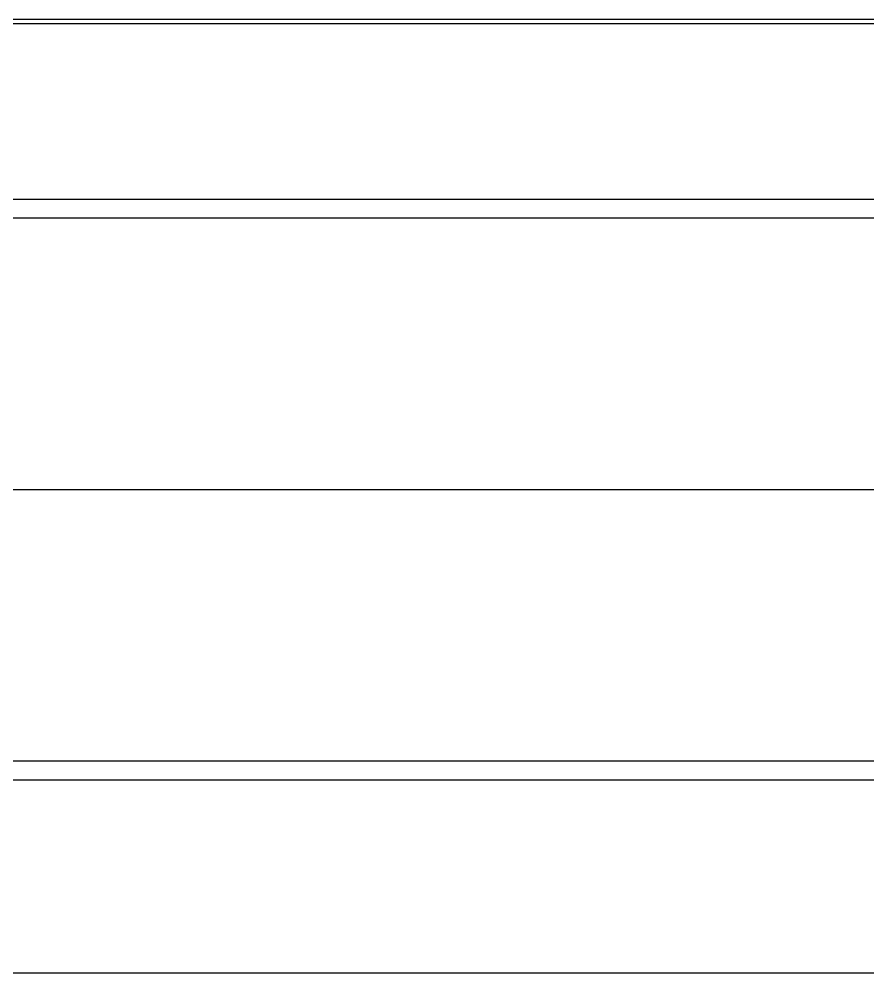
# Model space of a CAD drawing. Header units: millimetres. Extents: x -5505 to 394412, y -8522 to 584759.
# Drawn here: x 227833.2 to 228151.4, y 390010.2 to 390365.1 of the extents above; entities that cross this region are included whole.
import ezdxf

# ---------------------------------------------------------------- set-up
doc = ezdxf.new("R2010")
doc.units = ezdxf.units.MM

# ---------------------------------------------------------------- blocks, each defined once
blk = doc.blocks.new('C-2 UP LEFT')
for p, q in [((-117, 0), (501.8, 0)), ((-112, -1.6), (501.8, -1.6)), ((-30, -67), (501.8, -67)), ((-30, -74), (501.8, -74)), ((-117, -175), (501.8, -175)), ((-30, -276), (501.8, -276)), ((-30, -283), (501.8, -283)), ((-117, -354.9), (501.8, -354.9))]:
    blk.add_line(p, q)

msp = doc.modelspace()

# ---------------------------------------------------------------- block references
msp.add_blockref('C-2 UP LEFT', (227649.559, 390365.127))

doc.saveas('drawing.dxf')
